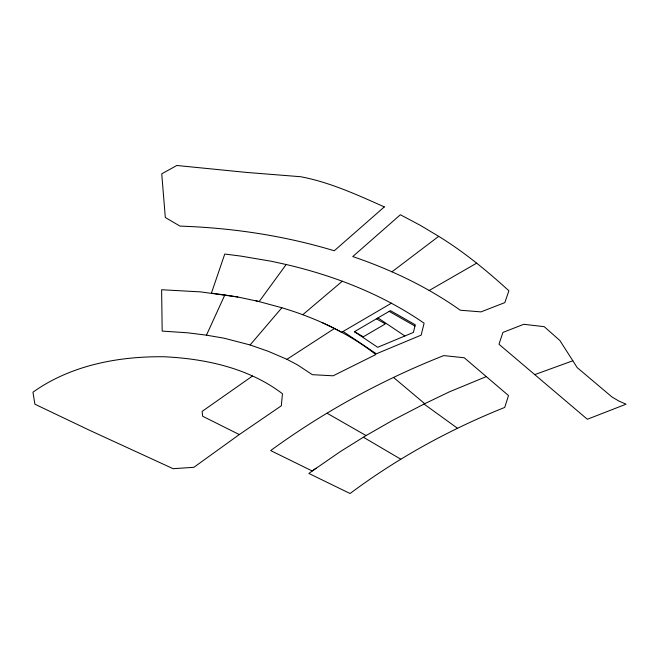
<?xml version="1.0" encoding="UTF-8"?>
<svg xmlns="http://www.w3.org/2000/svg" width="659" height="659" viewBox="0 0 659 659"><rect width="100%" height="100%" fill="white"/><g stroke="black" fill="none" stroke-linecap="round" stroke-linejoin="round"><path stroke-width="0.99" d="M237.874 297.011L200.723 291.896L161.62 289.746L162.18 331.098L187.7 332.803L206.456 335.167L224.826 294.968L237.874 297.011L259.168 301.567L286.187 264.514C335.085 275.94 382.64 294.54 424.108 323.198L421.15 335.134L376.363 353.809L343.092 331.469M206.456 335.167L223.994 338.174L250.099 344.954L281.879 307.753C302.539 313.931 322.729 321.938 341.65 332.301L391.504 303.148M302.761 314.722L342.334 281.204M391.948 271.829L438.696 236.342C464.002 251.895 486.985 270.816 508.896 290.784L504.819 302.621L480.988 311.88L460.287 310.224C427.477 286.953 390.771 269.498 352.754 256.565L400.392 214.743L420.533 225.452L438.696 236.342M316.163 468.145L308.873 473.45L350.069 493.517C397.476 458.096 449.809 429.371 504.728 407.427L508.509 395.565L464.241 357.763L443.713 355.596C382.377 379.823 323.94 411.677 270.66 450.567L312.234 470.996L340.439 451.506L366.05 435.566L392.805 420.253L424.726 403.695L393.456 377.385M239.291 434.569L281.344 405.796L282.439 393.736C248.847 368.101 205.501 358.694 163.984 356.758C118.414 356.206 70.604 365.267 32.95 392.204L34.902 404.206L89.682 430.343L173.111 468.689L193.87 467.313L239.291 434.569L202.642 416.241L202.14 411.381L252.463 376.058M250.099 344.954L268.262 351.313L286.962 359.312L334.451 328.487M354.443 331.691L390.416 310.644L415.269 324.813L413.391 332.424L377.689 347.309L354.443 331.691L363.356 336.774L385.358 323.898L376.446 318.824M429.157 290.512L476.671 263.147M486.301 376.602L449.652 391.726L424.017 404.033L457.568 428.317M534.762 374.609L572.836 360.778L577.177 367.582L611.989 396.998L619.023 401.117L626.05 404.189L587.358 419.264L498.97 344.253L502.932 332.424L523.748 324.294L544.243 326.675L559.87 340.505L572.836 360.778M224.826 294.968L211.415 293.156L224.76 254.044L240.683 256.071L271.277 261.252L286.187 264.514M255.923 300.743L281.879 307.753M286.962 359.312L297.415 364.839L312.325 374.674L333.116 375.803L375.795 354.575C359.394 341.51 341.016 331.197 321.987 322.515M389.181 311.369L414.964 326.065M327.095 413.242L366.05 435.566M363.389 437.23L400.779 459.191M377.994 317.918L404.873 335.975M384.329 206.901L334.27 250.766C284.21 235.65 232.207 227.841 179.989 226.111L165.318 217.503L161.743 173.836L176.801 165.483L246.796 172.444L300.57 176.719C329.821 182.189 357.26 194.866 384.329 206.901"/></g></svg>
